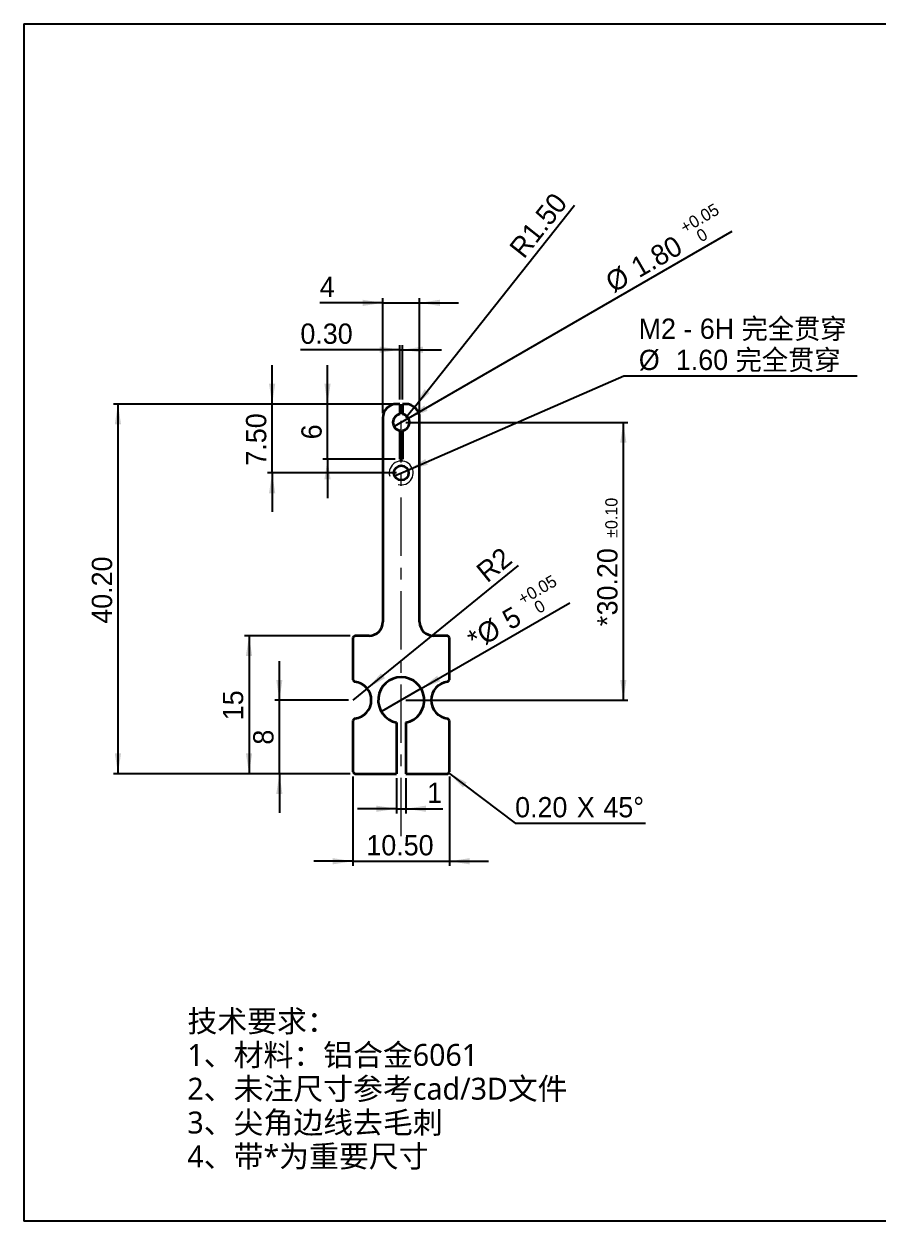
# Model space of a CAD drawing. Header units: millimetres. Extents: x 16 to 416, y 10 to 270.
# Drawn here: x 15.9 to 201.6, y 10 to 270.3 of the extents above; entities that cross this region are included whole.
import ezdxf

# ---------------------------------------------------------------- set-up
doc = ezdxf.new("R2010")
doc.units = ezdxf.units.MM
doc.linetypes.add('CENTERX2', pattern=[20.32, 12.7, -2.54, 2.54, -2.54])
doc.layers.add('FORMAT', color=7, linetype='Continuous')
doc.layers.add('其它线', color=7, linetype='Continuous')
doc.styles.add('SLDTEXTSTYLE2', font='MSYH.TTC', dxfattribs={"bigfont": 'bigfont'})
doc.styles.add('SLDTEXTSTYLE6', font='ARIAL.TTF', dxfattribs={"width": 0.948})
doc.styles.add('SLDTEXTSTYLE7', font='ARIAL.TTF', dxfattribs={"width": 0.948, "bigfont": 'bigfont'})
doc.dimstyles.new('SLDDIMSTYLE0', dxfattribs={"dimtxt": 4.409722, "dimasz": 4.409722, "dimexe": 0, "dimexo": 0.0625, "dimgap": 1.102431, "dimtad": 1, "dimlfac": 0.5, "dimrnd": 1e-09, "dimzin": 4, "dimdsep": 46, "dimtxsty": 'SLDTEXTSTYLE6', "dimsah": 1, "dimcen": 0.09, "dimadec": 0, "dimazin": 1, "dimtfac": 1, "dimtofl": 0, "dimtmove": 0, "dimatfit": 3, "dimfxl": 0, "dimfrac": 2, "dimtolj": 1, "dimtzin": 12, "dimarcsym": 0})
doc.dimstyles.new('SLDDIMSTYLE1', dxfattribs={"dimtxt": 4.409722, "dimasz": 4.409722, "dimexe": 0, "dimexo": 0.0625, "dimgap": 1.102431, "dimtad": 1, "dimlfac": 0.5, "dimrnd": 1e-09, "dimzin": 12, "dimdsep": 46, "dimtxsty": 'SLDTEXTSTYLE6', "dimsah": 1, "dimcen": 0.09, "dimadec": 0, "dimazin": 3, "dimtfac": 1, "dimtofl": 0, "dimtmove": 0, "dimatfit": 3, "dimfxl": 0, "dimfrac": 2, "dimtolj": 1, "dimtzin": 12, "dimarcsym": 0})
doc.dimstyles.new('SLDDIMSTYLE10', dxfattribs={"dimtxt": 4.409722, "dimasz": 4.409722, "dimexe": 0, "dimexo": 0.0625, "dimgap": 1.102431, "dimtad": 1, "dimlfac": 0.5, "dimrnd": 1e-09, "dimzin": 4, "dimdsep": 46, "dimtxsty": 'SLDTEXTSTYLE6', "dimsah": 1, "dimcen": 0.09, "dimadec": 0, "dimazin": 1, "dimtol": 1, "dimtp": 0.1, "dimtm": 0.1, "dimtfac": 1, "dimtofl": 0, "dimtmove": 0, "dimatfit": 3, "dimfxl": 0, "dimfrac": 2, "dimtolj": 1, "dimtzin": 0, "dimarcsym": 0})
doc.dimstyles.new('SLDDIMSTYLE2', dxfattribs={"dimtxt": 4.409722, "dimasz": 4.409722, "dimexe": 0, "dimexo": 0.0625, "dimgap": 1.102431, "dimtad": 1, "dimlfac": 0.5, "dimrnd": 1e-09, "dimzin": 12, "dimdsep": 46, "dimtxsty": 'SLDTEXTSTYLE6', "dimsah": 1, "dimcen": 0.09, "dimadec": 0, "dimazin": 3, "dimtfac": 1, "dimtmove": 0, "dimatfit": 0, "dimfxl": 0, "dimfrac": 2, "dimtolj": 1, "dimtzin": 12, "dimarcsym": 0})
doc.dimstyles.new('SLDDIMSTYLE3', dxfattribs={"dimtxt": 4.409722, "dimasz": 4.409722, "dimexe": 0, "dimexo": 0.0625, "dimgap": 1.102431, "dimtad": 1, "dimlfac": 0.5, "dimrnd": 1e-09, "dimzin": 4, "dimdsep": 46, "dimtxsty": 'SLDTEXTSTYLE6', "dimsah": 1, "dimcen": 0.09, "dimadec": 0, "dimazin": 1, "dimtfac": 1, "dimtmove": 0, "dimatfit": 0, "dimfxl": 0, "dimfrac": 2, "dimtolj": 1, "dimtzin": 12, "dimarcsym": 0})
doc.dimstyles.new('SLDDIMSTYLE4', dxfattribs={"dimtxt": 4.409722, "dimasz": 4.409722, "dimexe": 0, "dimexo": 0.0625, "dimgap": 1.102431, "dimtad": 1, "dimlfac": 0.5, "dimrnd": 1e-09, "dimzin": 12, "dimdsep": 46, "dimtxsty": 'SLDTEXTSTYLE6', "dimblk1": 'NONE', "dimsah": 1, "dimcen": 0, "dimadec": 0, "dimazin": 3, "dimtol": 1, "dimtp": 0.05, "dimtfac": 1, "dimtmove": 0, "dimatfit": 3, "dimldrblk": 'NONE', "dimfxl": 0, "dimfrac": 2, "dimtolj": 1, "dimarcsym": 0})
doc.dimstyles.new('SLDDIMSTYLE5', dxfattribs={"dimtxt": 4.409722, "dimasz": 4.409722, "dimexe": 0, "dimexo": 0.0625, "dimgap": 1.102431, "dimtad": 1, "dimlfac": 0.5, "dimrnd": 1e-09, "dimzin": 12, "dimdsep": 46, "dimtxsty": 'SLDTEXTSTYLE6', "dimsah": 1, "dimcen": 0, "dimadec": 0, "dimazin": 3, "dimtfac": 1, "dimtofl": 0, "dimtmove": 0, "dimatfit": 3, "dimfxl": 0, "dimfrac": 2, "dimtolj": 1, "dimtzin": 12, "dimarcsym": 0})
doc.dimstyles.new('SLDDIMSTYLE6', dxfattribs={"dimtxt": 4.409722, "dimasz": 4.409722, "dimexe": 0, "dimexo": 0.0625, "dimgap": 1.102431, "dimtad": 1, "dimlfac": 0.5, "dimrnd": 1e-09, "dimzin": 0, "dimdsep": 46, "dimtxsty": 'SLDTEXTSTYLE6', "dimsah": 1, "dimcen": 0.09, "dimadec": 0, "dimazin": 0, "dimtfac": 1, "dimtmove": 0, "dimatfit": 0, "dimfxl": 0, "dimfrac": 2, "dimtolj": 1, "dimtzin": 12, "dimarcsym": 0})
doc.dimstyles.new('SLDDIMSTYLE7', dxfattribs={"dimtxt": 4.409722, "dimasz": 4.409722, "dimexe": 0, "dimexo": 0.0625, "dimgap": 1.102431, "dimtad": 1, "dimlfac": 0.5, "dimrnd": 1e-09, "dimzin": 4, "dimdsep": 46, "dimtxsty": 'SLDTEXTSTYLE6', "dimsah": 1, "dimcen": 0, "dimadec": 0, "dimazin": 1, "dimtfac": 1, "dimtofl": 0, "dimtmove": 0, "dimatfit": 3, "dimfxl": 0, "dimfrac": 2, "dimtolj": 1, "dimtzin": 12, "dimarcsym": 0})
doc.dimstyles.new('SLDDIMSTYLE8', dxfattribs={"dimtxt": 4.409722, "dimasz": 4.409722, "dimexe": 0, "dimexo": 0.0625, "dimgap": 1.102431, "dimtad": 1, "dimlfac": 0.5, "dimrnd": 1e-09, "dimzin": 4, "dimdsep": 46, "dimtxsty": 'SLDTEXTSTYLE6', "dimblk1": 'NONE', "dimsah": 1, "dimcen": 0, "dimadec": 0, "dimazin": 1, "dimtol": 1, "dimtp": 0.05, "dimtfac": 1, "dimtmove": 0, "dimatfit": 3, "dimldrblk": 'NONE', "dimfxl": 0, "dimfrac": 2, "dimtolj": 1, "dimarcsym": 0})
doc.dimstyles.new('SLDDIMSTYLE9', dxfattribs={"dimtxt": 4.409722, "dimasz": 4.409722, "dimexe": 0, "dimexo": 0.0625, "dimgap": 1.102431, "dimtad": 0, "dimtih": 1, "dimtoh": 1, "dimdec": 6, "dimlfac": 0.5, "dimrnd": 1e-09, "dimzin": 12, "dimdsep": 46, "dimtxsty": 'SLDTEXTSTYLE6', "dimblk1": 'NONE', "dimsah": 1, "dimcen": 0, "dimadec": 0, "dimazin": 3, "dimtfac": 1, "dimtmove": 0, "dimatfit": 3, "dimldrblk": 'NONE', "dimfxl": 0, "dimfrac": 2, "dimtolj": 1, "dimtzin": 12, "dimarcsym": 0})

# ---------------------------------------------------------------- blocks, each defined once
blk = doc.blocks.new('SW_NOTE_0_1')
at = {"layer": '其它线', "color": 0, "attachment_point": 1, "style": 'SLDTEXTSTYLE2'}
for s, insert, char_height in [('技术要求：', (0, 6.25), 4.762), ('1、材料：铝合金6061', (0, -1.1), 4.7625), ('2、未注尺寸参考cad/3D文件', (0, -8.45), 4.7625), ('3、尖角边线去毛刺', (0, -15.8), 4.762), ('4、带*为重要尺寸', (0, -23.15), 4.762)]:
    blk.add_mtext(s, dxfattribs=dict(at, insert=insert, char_height=char_height))
blk = doc.blocks.new('_D')
at = {"layer": '其它线'}
for p, q in [((95.95, 187.65), (35.35, 187.65)), ((36.35, 187.65), (36.35, 107.25)), ((86.85, 107.25), (35.35, 107.25))]:
    blk.add_line(p, q, dxfattribs=at)
for points in [[(36.35, 187.65), (35.67, 183.24), (37.02, 183.24)], [(36.35, 107.25), (37.02, 111.66), (35.67, 111.66)]]:
    blk.add_solid(points, dxfattribs=at)
at = {"layer": '其它线', "insert": (30.66, 139.87), "char_height": 4.41, "attachment_point": 1, "rotation": 90, "style": 'SLDTEXTSTYLE6'}
blk.add_mtext('40.20', dxfattribs=at)
blk = doc.blocks.new('_D_1')
at = {"layer": '其它线'}
for p, q in [((86.85, 137.25), (63.85, 137.25)), ((64.85, 137.25), (64.85, 107.25)), ((86.85, 107.25), (63.85, 107.25))]:
    blk.add_line(p, q, dxfattribs=at)
for points in [[(64.85, 137.25), (64.17, 132.84), (65.53, 132.84)], [(64.85, 107.25), (65.53, 111.66), (64.17, 111.66)]]:
    blk.add_solid(points, dxfattribs=at)
at = {"layer": '其它线', "insert": (59.17, 118.88), "char_height": 4.41, "attachment_point": 1, "rotation": 90, "style": 'SLDTEXTSTYLE6'}
blk.add_mtext('15', dxfattribs=at)
blk = doc.blocks.new('_D_2')
at = {"layer": '其它线'}
for p, q in [((71.45, 123.25), (71.45, 131.73)), ((86.45, 123.25), (70.45, 123.25)), ((71.45, 107.25), (71.45, 123.25)), ((86.85, 107.25), (70.45, 107.25)), ((71.45, 107.25), (71.45, 98.77))]:
    blk.add_line(p, q, dxfattribs=at)
for points in [[(71.45, 123.25), (72.12, 127.66), (70.77, 127.66)], [(71.45, 107.25), (70.77, 102.84), (72.12, 102.84)]]:
    blk.add_solid(points, dxfattribs=at)
at = {"layer": '其它线', "insert": (65.76, 113.57), "char_height": 4.41, "attachment_point": 1, "rotation": 90, "style": 'SLDTEXTSTYLE6'}
blk.add_mtext('8', dxfattribs=at)
blk = doc.blocks.new('_D_3')
at = {"layer": '其它线'}
for p, q in [((96.95, 106.25), (96.95, 98.63)), ((98.95, 106.25), (98.95, 98.63)), ((96.95, 99.63), (88.46, 99.63)), ((96.95, 99.63), (98.95, 99.63)), ((98.95, 99.63), (106.96, 99.63))]:
    blk.add_line(p, q, dxfattribs=at)
for points in [[(96.95, 99.63), (92.54, 100.31), (92.54, 98.95)], [(98.95, 99.63), (103.35, 98.95), (103.35, 100.31)]]:
    blk.add_solid(points, dxfattribs=at)
at = {"layer": '其它线', "insert": (103.59, 105.31), "char_height": 4.41, "attachment_point": 1, "style": 'SLDTEXTSTYLE6'}
blk.add_mtext('1', dxfattribs=at)
blk = doc.blocks.new('_D_4')
at = {"layer": '其它线'}
for p, q in [((87.45, 106.65), (87.45, 87.21)), ((108.45, 106.65), (108.45, 87.21)), ((87.45, 88.21), (78.96, 88.21)), ((87.45, 88.21), (108.45, 88.21)), ((108.45, 88.21), (116.93, 88.21))]:
    blk.add_line(p, q, dxfattribs=at)
for points in [[(87.45, 88.21), (83.04, 88.89), (83.04, 87.53)], [(108.45, 88.21), (112.85, 87.53), (112.85, 88.89)]]:
    blk.add_solid(points, dxfattribs=at)
at = {"layer": '其它线', "insert": (90.37, 93.9), "char_height": 4.41, "attachment_point": 1, "style": 'SLDTEXTSTYLE6'}
blk.add_mtext('10.50', dxfattribs=at)
blk = doc.blocks.new('_D_5')
at = {"layer": '其它线'}
for q in [(134.62, 144.42), (93.62, 120.75)]:
    blk.add_line((102.28, 125.75), q, dxfattribs=at)
blk.add_solid([(102.28, 125.75), (106.43, 127.37), (105.76, 128.54)], dxfattribs=at)
at = {"layer": '其它线', "attachment_point": 1, "rotation": 30, "style": 'SLDTEXTSTYLE6'}
for s, insert, char_height in [('0.05', (124.83, 147.22), 2.646), ('+', (122.99, 146.16), 2.65), ('5', (119.44, 142.21), 4.41), ('0', (126.54, 144.26), 2.65), ('%%c', (113.88, 138.99), 4.41), ('*', (111.83, 137.82), 4.41)]:
    blk.add_mtext(s, dxfattribs=dict(at, insert=insert, char_height=char_height))
blk = doc.blocks.new('_None')
blk = doc.blocks.new('_D_6')
at = {"layer": '其它线'}
for q in [(123.44, 152.53), (87.45, 123.25)]:
    blk.add_line((90.55, 125.78), q, dxfattribs=at)
blk.add_solid([(90.55, 125.78), (94.4, 128.03), (93.54, 129.09)], dxfattribs=at)
at = {"layer": '其它线', "insert": (113.85, 152.04), "char_height": 4.41, "attachment_point": 1, "rotation": 39.1245, "style": 'SLDTEXTSTYLE6'}
blk.add_mtext('R2', dxfattribs=at)
blk = doc.blocks.new('_D_7')
at = {"layer": '其它线'}
for p, q in [((81.92, 187.65), (81.92, 196.13)), ((97.25, 187.65), (80.92, 187.65)), ((81.92, 175.65), (81.92, 187.65)), ((96.65, 175.65), (80.92, 175.65)), ((81.92, 175.65), (81.92, 167.17))]:
    blk.add_line(p, q, dxfattribs=at)
for points in [[(81.92, 187.65), (82.59, 192.06), (81.24, 192.06)], [(81.92, 175.65), (81.24, 171.24), (82.59, 171.24)]]:
    blk.add_solid(points, dxfattribs=at)
at = {"layer": '其它线', "insert": (76.23, 179.97), "char_height": 4.41, "attachment_point": 1, "rotation": 90, "style": 'SLDTEXTSTYLE6'}
blk.add_mtext('6', dxfattribs=at)
blk = doc.blocks.new('_D_8')
at = {"layer": '其它线'}
for p, q in [((97.65, 199.46), (76.02, 199.46)), ((97.65, 188.65), (97.65, 200.46)), ((97.65, 199.46), (98.25, 199.46)), ((98.25, 188.65), (98.25, 200.46)), ((98.25, 199.46), (106.73, 199.46))]:
    blk.add_line(p, q, dxfattribs=at)
for points in [[(97.65, 199.46), (93.24, 200.14), (93.24, 198.78)], [(98.25, 199.46), (102.65, 198.78), (102.65, 200.14)]]:
    blk.add_solid(points, dxfattribs=at)
at = {"layer": '其它线', "insert": (76.02, 205.15), "char_height": 4.41, "attachment_point": 1, "style": 'SLDTEXTSTYLE6'}
blk.add_mtext('0.30', dxfattribs=at)
blk = doc.blocks.new('SW_CHAMFER_DIMENSION_0')
at = {"layer": '其它线', "color": 0}
for p, q in [((-14.46, 10.96), (0, 0)), ((0, 0), (28.36, 0))]:
    blk.add_line(p, q, dxfattribs=at)
blk.add_solid([(-14.46, 10.96), (-11.36, 7.76), (-10.54, 8.84)], dxfattribs=at)
at = {"layer": '其它线', "color": 0, "char_height": 4.41, "attachment_point": 1, "style": 'SLDTEXTSTYLE6'}
for s, insert in [('0.20', (0, 5.68)), (' X ', (11.79, 5.68)), ('45°', (19.2, 5.68))]:
    blk.add_mtext(s, dxfattribs=dict(at, insert=insert))
blk = doc.blocks.new('_D_9')
at = {"layer": '其它线'}
for p, q in [((93.95, 209.65), (80.23, 209.65)), ((93.95, 185.65), (93.95, 210.65)), ((93.95, 209.65), (101.95, 209.65)), ((101.95, 185.65), (101.95, 210.65)), ((101.95, 209.65), (110.43, 209.65))]:
    blk.add_line(p, q, dxfattribs=at)
for points in [[(93.95, 209.65), (89.54, 210.33), (89.54, 208.97)], [(101.95, 209.65), (106.35, 208.97), (106.35, 210.33)]]:
    blk.add_solid(points, dxfattribs=at)
at = {"layer": '其它线', "insert": (80.23, 215.34), "char_height": 4.41, "attachment_point": 1, "style": 'SLDTEXTSTYLE6'}
blk.add_mtext('4', dxfattribs=at)
blk = doc.blocks.new('_D_10')
at = {"layer": '其它线'}
for q in [(135.65, 230.91), (98.95, 184.65)]:
    blk.add_line((100.81, 187), q, dxfattribs=at)
blk.add_solid([(100.81, 187), (104.08, 190.04), (103.02, 190.88)], dxfattribs=at)
at = {"layer": '其它线', "insert": (121.16, 221.78), "char_height": 4.41, "attachment_point": 1, "rotation": 51.5694, "style": 'SLDTEXTSTYLE6'}
blk.add_mtext('R1.50', dxfattribs=at)
blk = doc.blocks.new('_D_11')
at = {"layer": '其它线'}
for q in [(169.92, 225.21), (96.39, 182.75)]:
    blk.add_line((99.5, 184.55), q, dxfattribs=at)
blk.add_solid([(99.5, 184.55), (103.66, 186.17), (102.98, 187.34)], dxfattribs=at)
at = {"layer": '其它线', "attachment_point": 1, "rotation": 30, "style": 'SLDTEXTSTYLE6'}
for s, insert, char_height in [('0.05', (160.12, 228.02), 2.646), ('+', (158.28, 226.96), 2.65), ('1.80', (147.44, 218.8), 4.41), ('0', (161.83, 225.06), 2.65), ('%%c', (141.88, 215.57), 4.41)]:
    blk.add_mtext(s, dxfattribs=dict(at, insert=insert, char_height=char_height))
blk = doc.blocks.new('_D_12')
at = {"layer": '其它线'}
for p, q in [((99.41, 173.29), (146.37, 193.76)), ((146.37, 193.76), (197.12, 193.76)), ((96.48, 172.01), (99.41, 173.29))]:
    blk.add_line(p, q, dxfattribs=at)
blk.add_solid([(99.41, 173.29), (103.73, 174.43), (103.18, 175.68)], dxfattribs=at)
at = {"layer": '其它线', "attachment_point": 1}
for s, insert, char_height, style in [(' M2 - 6H 完全贯穿', (147.95, 206.23), 4.4097, 'SLDTEXTSTYLE7'), ('%%c', (149.61, 199.45), 4.41, 'SLDTEXTSTYLE6'), (' 1.60 完全贯穿', (156.04, 199.46), 4.41, 'SLDTEXTSTYLE7')]:
    blk.add_mtext(s, dxfattribs=dict(at, insert=insert, char_height=char_height, style=style))
blk = doc.blocks.new('_D_13')
at = {"layer": '其它线'}
for p, q in [((69.87, 187.65), (69.87, 196.13)), ((96.65, 187.65), (68.87, 187.65)), ((69.87, 172.65), (69.87, 187.65)), ((96.95, 172.65), (68.87, 172.65)), ((69.87, 172.65), (69.87, 164.17))]:
    blk.add_line(p, q, dxfattribs=at)
for points in [[(69.87, 187.65), (70.55, 192.06), (69.2, 192.06)], [(69.87, 172.65), (69.2, 168.24), (70.55, 168.24)]]:
    blk.add_solid(points, dxfattribs=at)
at = {"layer": '其它线', "insert": (64.19, 174.26), "char_height": 4.41, "attachment_point": 1, "rotation": 90, "style": 'SLDTEXTSTYLE6'}
blk.add_mtext('7.50', dxfattribs=at)
blk = doc.blocks.new('_D_14')
at = {"layer": '其它线'}
for p, q in [((98.95, 183.65), (147.24, 183.65)), ((146.24, 183.65), (146.24, 123.25)), ((98.95, 123.25), (147.24, 123.25))]:
    blk.add_line(p, q, dxfattribs=at)
for points in [[(146.24, 183.65), (145.56, 179.24), (146.92, 179.24)], [(146.24, 123.25), (146.92, 127.66), (145.56, 127.66)]]:
    blk.add_solid(points, dxfattribs=at)
at = {"layer": '其它线', "attachment_point": 1, "rotation": 90, "style": 'SLDTEXTSTYLE6'}
for s, insert, char_height in [('±0.10', (142.32, 158.52), 2.646), ('30.20', (140.56, 141.68), 4.41), ('*', (140.56, 139.32), 4.41)]:
    blk.add_mtext(s, dxfattribs=dict(at, insert=insert, char_height=char_height))

msp = doc.modelspace()

# ---------------------------------------------------------------- linework, layer by layer
at = {"color": 7, "linetype": 'Continuous', "lineweight": 35}
for p, q in [((97.645194, 187.6522445), (96.945194, 187.6522445)), ((97.645194, 187.6522445), (97.645194, 185.4270684)), ((98.245194, 187.6522445), (98.245194, 185.4270684)), ((98.945194, 187.6522445), (98.245194, 187.6522445)), ((93.945194, 184.6522445), (93.945194, 140.2522445)), ((101.945194, 140.2522445), (101.945194, 184.6522445)), ((97.645194, 181.8774205), (97.645194, 175.6522445)), ((98.245194, 181.8774205), (98.245194, 175.6522445)), ((97.645194, 175.6522445), (98.245194, 175.6522445)), ((87.845194, 137.2522445), (87.445194, 136.8522445)), ((87.445194, 136.8522445), (87.445194, 127.6522445)), ((90.945194, 137.2522445), (87.845194, 137.2522445)), ((108.045194, 137.2522445), (104.945194, 137.2522445)), ((108.445194, 136.8522445), (108.045194, 137.2522445)), ((108.445194, 127.6522445), (108.445194, 136.8522445)), ((87.445194, 127.6522445), (87.8675551, 127.2298833)), ((108.0228329, 127.2298833), (108.445194, 127.6522445)), ((87.8675551, 119.2746056), (87.445194, 118.8522445)), ((87.445194, 118.8522445), (87.445194, 107.6522445)), ((96.945194, 118.353265), (96.945194, 107.2522445)), ((98.945194, 118.353265), (98.945194, 107.2522445)), ((108.445194, 118.8522445), (108.0228329, 119.2746056)), ((108.445194, 107.6522445), (108.445194, 118.8522445)), ((87.445194, 107.6522445), (87.845194, 107.2522445)), ((87.845194, 107.2522445), (96.945194, 107.2522445)), ((98.945194, 107.2522445), (108.045194, 107.2522445)), ((108.045194, 107.2522445), (108.445194, 107.6522445))]:
    msp.add_line(p, q, dxfattribs=at)
msp.add_circle((97.945194, 172.6522445), 1.6, dxfattribs=at)
for centre, radius, start, end in [((96.945194, 184.6522445), 3, 90, 180), ((98.945194, 184.6522445), 3, 0, 90), ((97.945194, 183.6522445), 1.8, 99.594068227, 260.405931773), ((97.945194, 183.6522445), 1.8, 279.594068227, 80.405931773), ((90.945194, 140.2522445), 3, 270, 0), ((104.945194, 140.2522445), 3, 180, 270), ((97.945194, 123.2522445), 5, 281.536959033, 258.463040967), ((87.445194, 123.2522445), 4, 276.061176122, 83.938823878), ((108.445194, 123.2522445), 4, 96.061176122, 263.938823878)]:
    msp.add_arc(centre, radius, start, end, dxfattribs=at)
at = {"color": 7, "linetype": 'Continuous', "lineweight": 18}
msp.add_arc((97.945194, 172.6522445), 2.6, 255, 195, dxfattribs=at)
at = {"layer": 'FORMAT', "lineweight": 25}
for p, q in [((15.9067908, 270.3086585), (415.9567908, 270.3086585)), ((15.9067908, 270.3086585), (15.9067908, 9.9586585)), ((415.9567908, 9.9586585), (15.9067908, 9.9586585))]:
    msp.add_line(p, q, dxfattribs=at)
at = {"layer": '其它线', "linetype": 'CENTERX2', "lineweight": 18}
msp.add_line((97.945194, 93.6380958), (97.945194, 183.9994255), dxfattribs=at)

# ---------------------------------------------------------------- block references
at = {"layer": '其它线'}
for name, p in [('SW_CHAMFER_DIMENSION_0', (122.7100297, 96.4915233)), ('SW_NOTE_0_1', (51.4462859, 49.5730606))]:
    msp.add_blockref(name, p, dxfattribs=at)

# ---------------------------------------------------------------- dimensions: what is measured, and where the dimension line sits
for center, mpoint, dimstyle, picture, middle in [((98.945194, 184.6522445), (100.8098917, 187.0023301), 'SLDDIMSTYLE7', '_D_10', (130.696623, 224.6686887)), ((87.445194, 123.2522445), (90.5483003, 125.7762752), 'SLDDIMSTYLE5', '_D_6', (120.5363355, 150.1681972))]:
    dim = msp.add_radius_dim(center=center, mpoint=mpoint, dimstyle=dimstyle, dxfattribs=at)
    dim.commit()
    dim.dimension.update_dxf_attribs({"geometry": picture, "text_midpoint": middle, "dimtype": 164})
dim = msp.add_diameter_dim_2p(p1=(96.3863483, 182.7522445), p2=(99.5040397, 184.5522445), dimstyle='SLDDIMSTYLE8', dxfattribs=at)
dim.commit()
dim.dimension.update_dxf_attribs({"geometry": '_D_11', "text_midpoint": (157.4018314, 217.9795543), "dimtype": 163})
for base, p1, p2, dimstyle, picture, middle in [((101.945194, 209.6522445), (93.945194, 184.6522445), (101.945194, 184.6522445), 'SLDDIMSTYLE2', '_D_9', (81.9165332, 209.6522445)), ((98.245194, 199.4633343), (97.645194, 187.6522445), (98.245194, 187.6522445), 'SLDDIMSTYLE6', '_D_8', (81.9165332, 199.4633343)), ((108.445194, 88.2118246), (87.445194, 107.6522445), (108.445194, 107.6522445), 'SLDDIMSTYLE3', '_D_4', (97.945194, 88.2118246)), ((98.945194, 99.6278455), (96.945194, 107.2522445), (98.945194, 107.2522445), 'SLDDIMSTYLE2', '_D_3', (105.2769831, 99.6278455))]:
    dim = msp.add_linear_dim(base=base, p1=p1, p2=p2, dimstyle=dimstyle, dxfattribs=at)
    dim.commit()
    dim.dimension.update_dxf_attribs({"geometry": picture, "text_midpoint": middle, "dimtype": 160})
dim = msp.add_diameter_dim_2p(p1=(96.4785253, 172.0128048), p2=(99.4118626, 173.2916841), text=' M2 - 6H 完全贯穿\\P%%c 1.60 完全贯穿\\P', dimstyle='SLDDIMSTYLE9', override={"dimpost": '<>'}, dxfattribs=at)
dim.commit()
dim.dimension.update_dxf_attribs({"geometry": '_D_12', "text_midpoint": (172.5347826, 200.5366798), "dimtype": 163})
for base, p1, p2, dimstyle, picture, middle in [((69.8744896, 187.6522445), (97.945194, 172.6522445), (97.645194, 187.6522445), 'SLDDIMSTYLE3', '_D_13', (69.8744896, 180.1522445)), ((81.9165332, 187.6522445), (97.645194, 175.6522445), (98.245194, 187.6522445), 'SLDDIMSTYLE2', '_D_7', (81.9165332, 181.6522445)), ((36.345194, 107.2522445), (96.945194, 187.6522445), (87.845194, 107.2522445), 'SLDDIMSTYLE0', '_D', (36.345194, 147.4522445)), ((64.8503353, 107.2522445), (87.845194, 137.2522445), (87.845194, 107.2522445), 'SLDDIMSTYLE1', '_D_1', (64.8503353, 122.2522445)), ((71.445194, 123.2522445), (87.845194, 107.2522445), (87.445194, 123.2522445), 'SLDDIMSTYLE2', '_D_2', (71.445194, 115.2522445))]:
    dim = msp.add_linear_dim(base=base, p1=p1, p2=p2, angle=90, dimstyle=dimstyle, dxfattribs=at)
    dim.commit()
    dim.dimension.update_dxf_attribs({"geometry": picture, "text_midpoint": middle, "dimtype": 160})
dim = msp.add_linear_dim(base=(146.240956, 123.2522445), p1=(97.945194, 183.6522445), p2=(97.945194, 123.2522445), angle=90, text='*<>', dimstyle='SLDDIMSTYLE10', dxfattribs=at)
dim.commit()
dim.dimension.update_dxf_attribs({"geometry": '_D_14', "text_midpoint": (146.240956, 153.4522445), "dimtype": 160})
dim = msp.add_diameter_dim_2p(p1=(93.615067, 120.7522445), p2=(102.275321, 125.7522445), text='*<>', dimstyle='SLDDIMSTYLE4', dxfattribs=at)
dim.commit()
dim.dimension.update_dxf_attribs({"geometry": '_D_5', "text_midpoint": (124.8274837, 138.7727459), "dimtype": 163})

doc.saveas('drawing.dxf')
